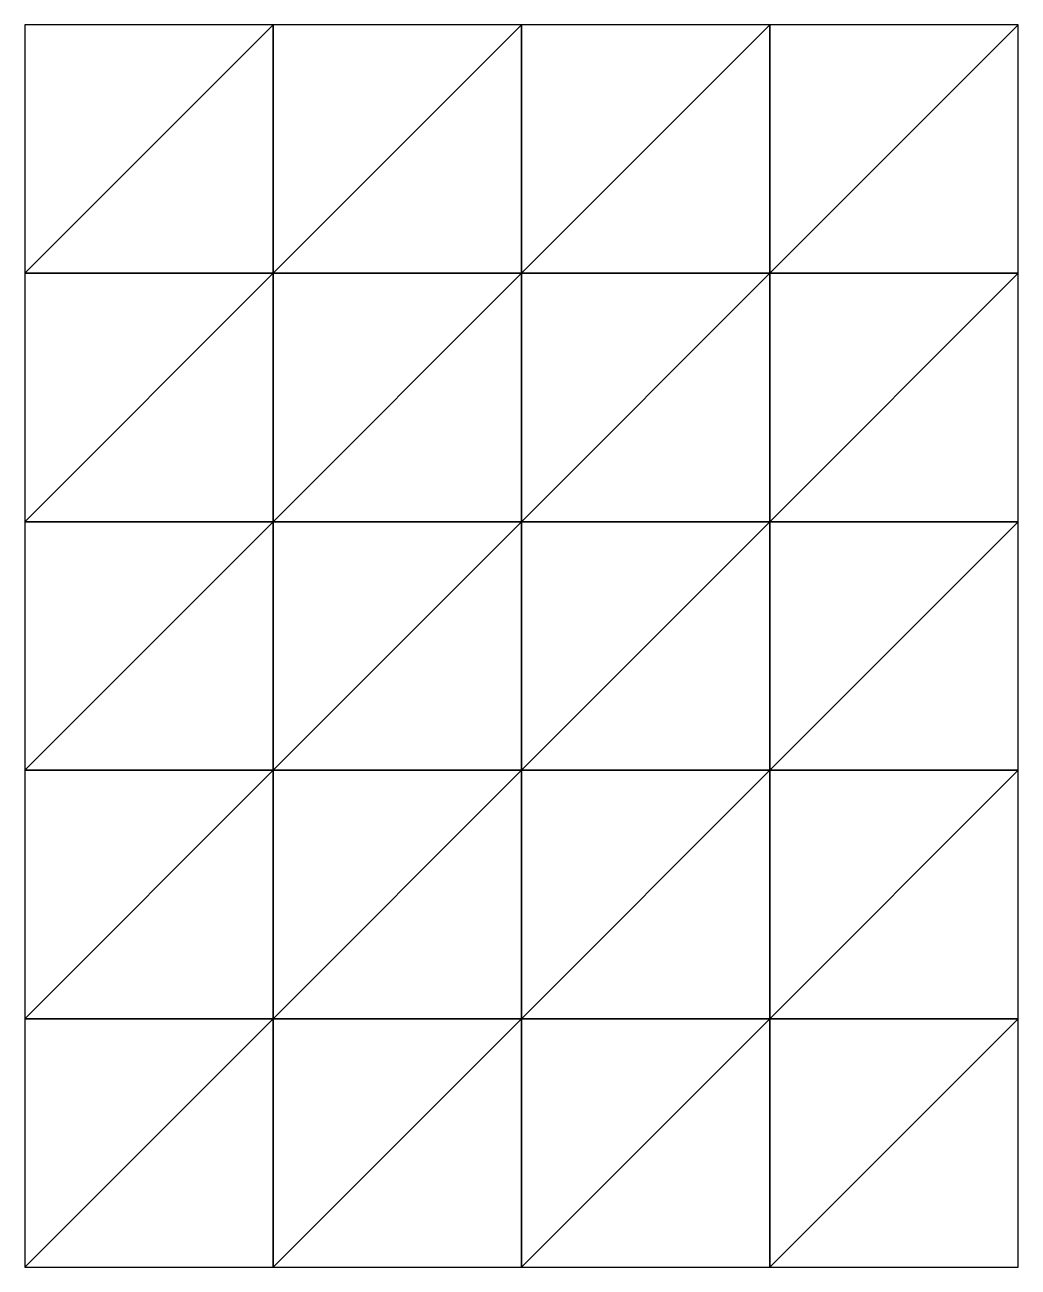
# Model space of a CAD drawing. Header units: metres. Extents: x -10 to 30, y -10 to 40.
import ezdxf

# ---------------------------------------------------------------- set-up
doc = ezdxf.new("R2010")
doc.units = ezdxf.units.M

msp = doc.modelspace()

# ---------------------------------------------------------------- linework, layer by layer
at = {"layer": 'Surface', "color": 8}
for points in [[(-10, 30), (0, 30), (0, 40)], [(-10, 30), (0, 40), (-10, 40)], [(0, 30), (10, 30), (10, 40)], [(0, 30), (10, 40), (0, 40)], [(10, 30), (20, 30), (20, 40)], [(10, 30), (20, 40), (10, 40)], [(20, 30), (30, 30), (30, 40)], [(20, 30), (30, 40), (20, 40)], [(-10, 20), (0, 20), (0, 30)], [(-10, 20), (0, 30), (-10, 30)], [(0, 20), (10, 20), (10, 30)], [(0, 20), (10, 30), (0, 30)], [(10, 20), (20, 20), (20, 30)], [(10, 20), (20, 30), (10, 30)], [(20, 20), (30, 20), (30, 30)], [(20, 20), (30, 30), (20, 30)], [(-10, 10), (0, 10), (0, 20)], [(-10, 10), (0, 20), (-10, 20)], [(0, 10), (10, 10), (10, 20)], [(0, 10), (10, 20), (0, 20)], [(10, 10), (20, 10), (20, 20)], [(10, 10), (20, 20), (10, 20)], [(20, 10), (30, 10), (30, 20)], [(20, 10), (30, 20), (20, 20)], [(-10, 0), (0, 0), (0, 10)], [(-10, 0), (0, 10), (-10, 10)], [(0, 0), (10, 0), (10, 10)], [(0, 0), (10, 10), (0, 10)], [(10, 0), (20, 0), (20, 10)], [(10, 0), (20, 10), (10, 10)], [(20, 0), (30, 0), (30, 10)], [(20, 0), (30, 10), (20, 10)], [(-10, -10), (0, -10), (0, 0)], [(-10, -10), (0, 0), (-10, 0)], [(0, -10), (10, -10), (10, 0)], [(0, -10), (10, 0), (0, 0)], [(10, -10), (20, -10), (20, 0)], [(10, -10), (20, 0), (10, 0)], [(20, -10), (30, -10), (30, 0)], [(20, -10), (30, 0), (20, 0)]]:
    msp.add_3dface(points, dxfattribs=at)

doc.saveas('drawing.dxf')
